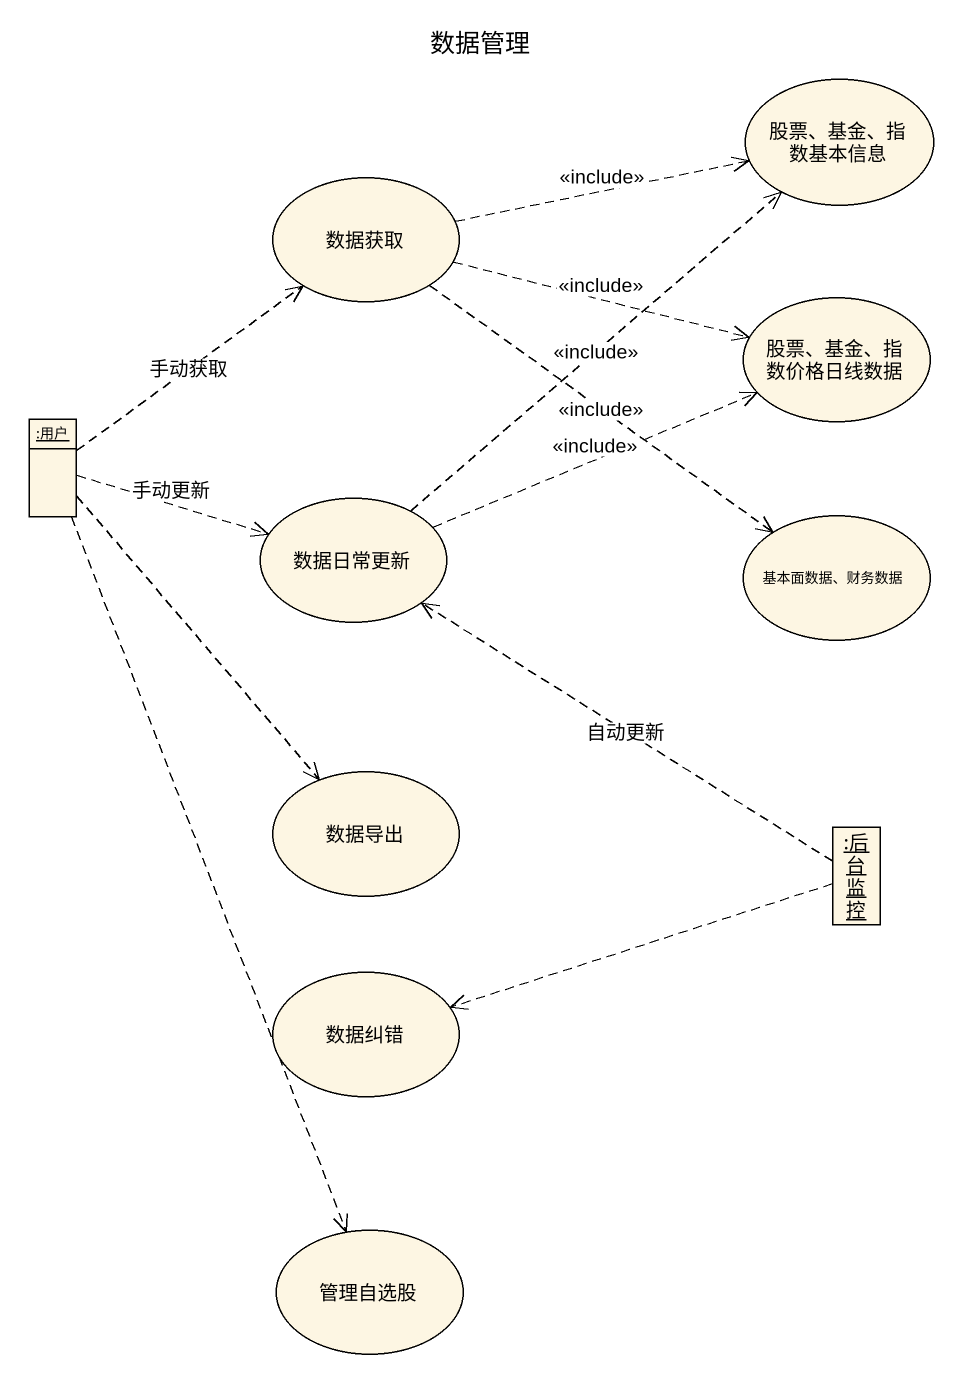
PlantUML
@startuml
title 数据管理
allowmixing
hide circle
hide empty members
usecase "股票、基金、指数基本信息" as 股票_基金_指数基本信息
usecase 数据获取
usecase "股票、基金、指数价格日线数据" as 股票_基金_指数价格日线数据
object ":用户" as 用户
usecase 数据日常更新
usecase "基本面数据、财务数据" as 基本面数据_财务数据
usecase 数据导出
object ":后台监控" as 后台监控
usecase 数据纠错
usecase 管理自选股
数据获取 .right.> 股票_基金_指数基本信息 : <<include>>
数据获取 .right.> 股票_基金_指数价格日线数据 : <<include>>
数据获取 ..> 基本面数据_财务数据 : <<include>>
用户 .up.> 数据获取 : 手动获取
用户 .right.> 数据日常更新 : 手动更新
用户 ..> 数据导出
用户 ..> 管理自选股
数据日常更新 .up.> 股票_基金_指数基本信息 : <<include>>
数据日常更新 .right.> 股票_基金_指数价格日线数据 : <<include>>
后台监控 .up.> 数据日常更新 : 自动更新
后台监控 .left.> 数据纠错
@enduml
